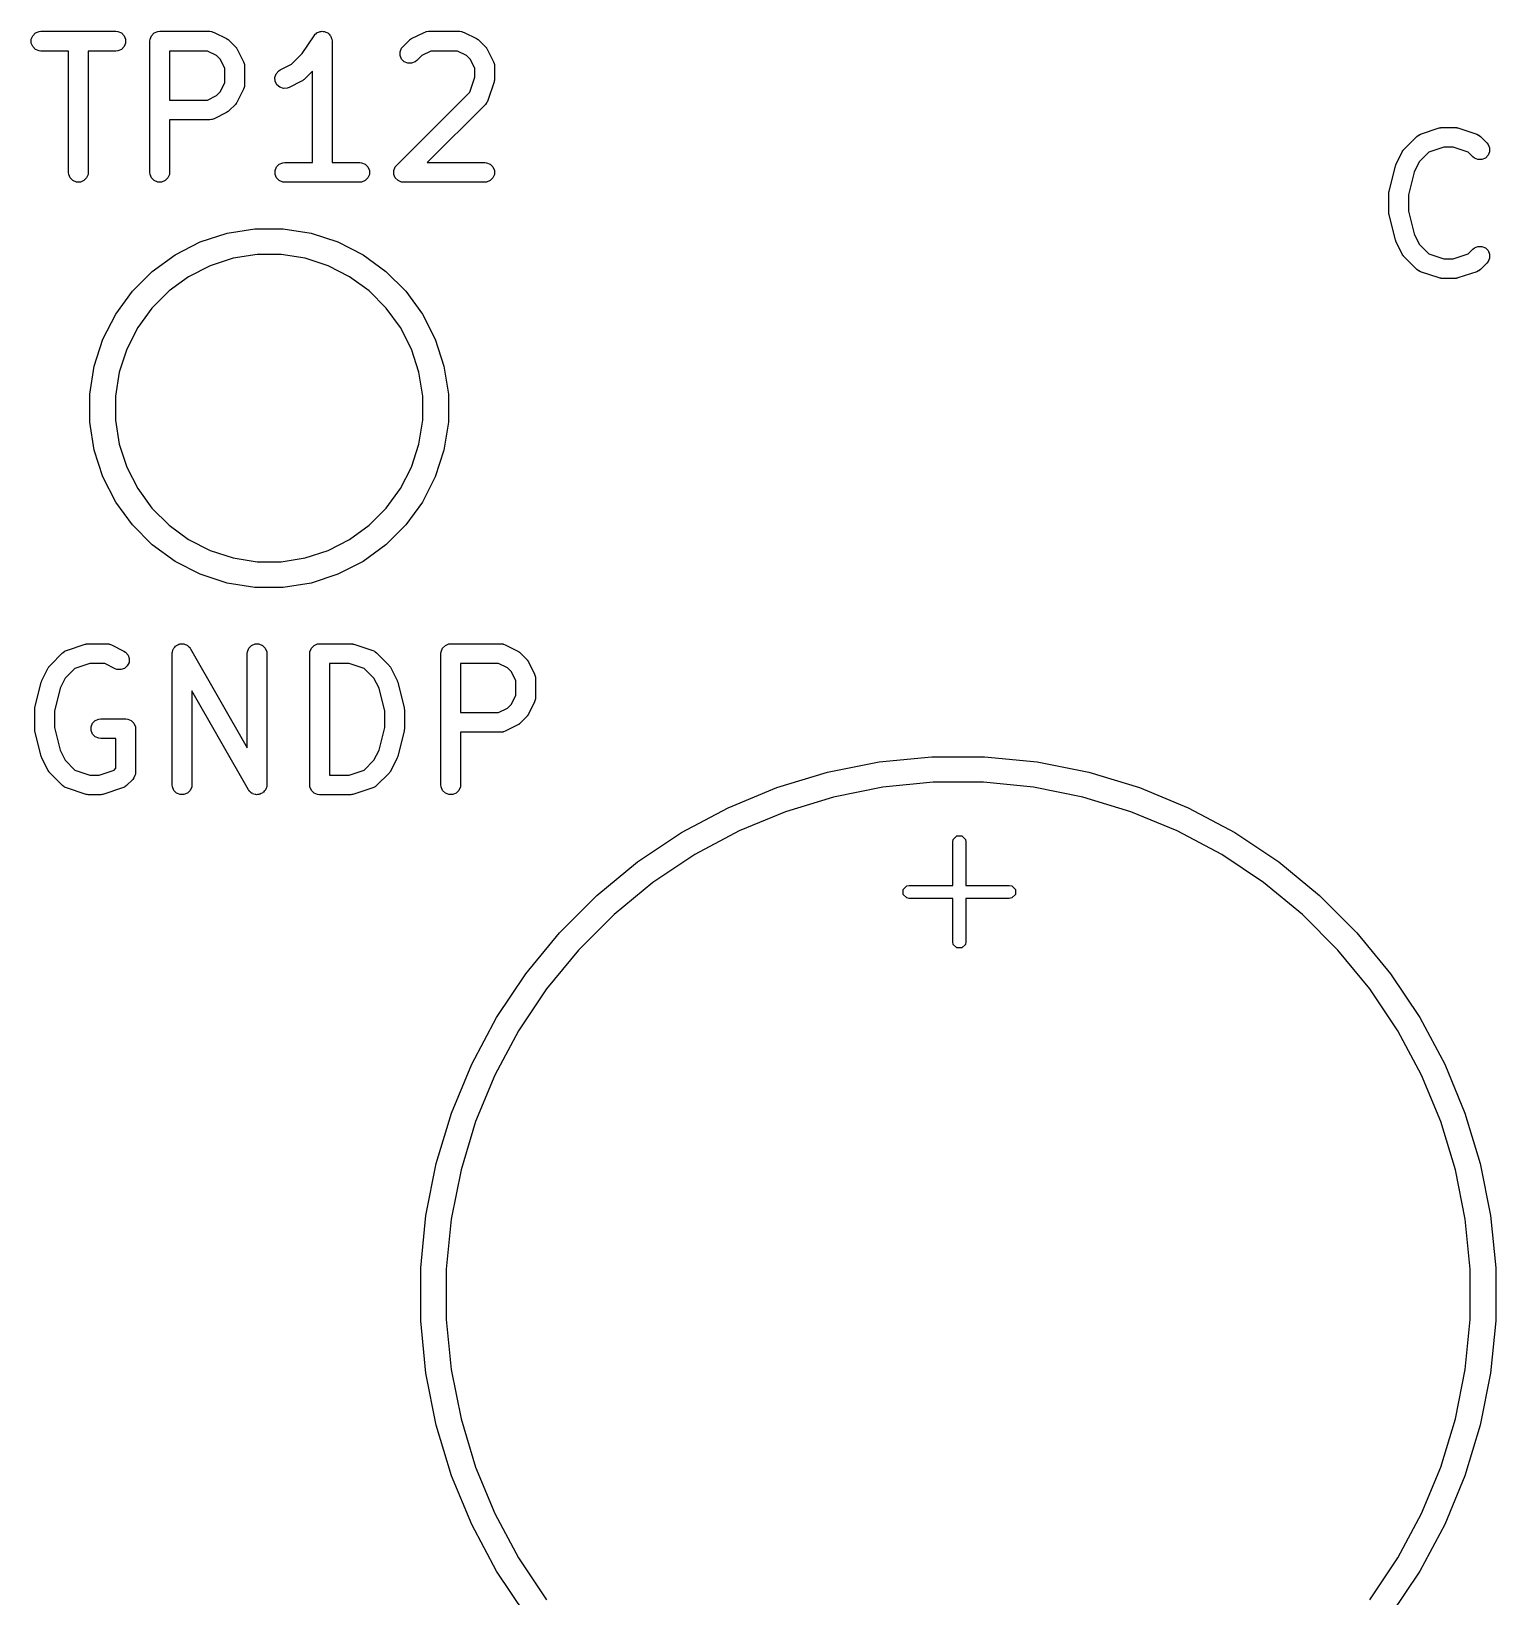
# Model space of a CAD drawing. Header units: inches. Extents: x 1.31 to 5.24, y -7.02 to -1.13.
# Drawn here: x 2.596 to 3.0352, y -4.1064 to -3.637 of the extents above; entities that cross this region are included whole.
import ezdxf

# ---------------------------------------------------------------- set-up
doc = ezdxf.new("R2010")
doc.units = ezdxf.units.IN
doc.header["$MEASUREMENT"] = 0
doc.layers.add('F.Silkscreen', color=41, linetype='CONTINUOUS', true_color=0xf2eda1)

msp = doc.modelspace()

# ---------------------------------------------------------------- linework, layer by layer
at = {"layer": 'F.Silkscreen', "linetype": 'CONTINUOUS'}
for p, q in [((2.59644, -3.63831), (2.59725, -3.6375)), ((2.59725, -3.6375), (2.59832, -3.63706)), ((2.59832, -3.63706), (2.59889, -3.637)), ((2.59889, -3.637), (2.62139, -3.637)), ((2.62139, -3.637), (2.62197, -3.63706)), ((2.62197, -3.63706), (2.62303, -3.6375)), ((2.62303, -3.6375), (2.62385, -3.63831)), ((2.63206, -3.63831), (2.63287, -3.6375)), ((2.63287, -3.6375), (2.63394, -3.63706)), ((2.63394, -3.63706), (2.63451, -3.637)), ((2.63451, -3.637), (2.64951, -3.637)), ((2.64951, -3.637), (2.65009, -3.63706)), ((2.65009, -3.63706), (2.65019, -3.6371)), ((2.65019, -3.6371), (2.65029, -3.63711)), ((2.65029, -3.63711), (2.65083, -3.63731)), ((2.65083, -3.63731), (2.65458, -3.63919)), ((2.68081, -3.63831), (2.68117, -3.63787)), ((2.68117, -3.63787), (2.68141, -3.63771)), ((2.68141, -3.63771), (2.68162, -3.6375)), ((2.68162, -3.6375), (2.68189, -3.63739)), ((2.68189, -3.63739), (2.68213, -3.63723)), ((2.68213, -3.63723), (2.68241, -3.63717)), ((2.68241, -3.63717), (2.68268, -3.63706)), ((2.68268, -3.63706), (2.68297, -3.63706)), ((2.68297, -3.63706), (2.68326, -3.637)), ((2.68326, -3.637), (2.68354, -3.63706)), ((2.68354, -3.63706), (2.68383, -3.63706)), ((2.68383, -3.63706), (2.6841, -3.63717)), ((2.6841, -3.63717), (2.68439, -3.63722)), ((2.68439, -3.63722), (2.68463, -3.63739)), ((2.68463, -3.63739), (2.6849, -3.6375)), ((2.6849, -3.6375), (2.6851, -3.6377)), ((2.6851, -3.6377), (2.68534, -3.63786)), ((2.68534, -3.63786), (2.68551, -3.63811)), ((2.71006, -3.63919), (2.71381, -3.63731)), ((2.71381, -3.63731), (2.71435, -3.63711)), ((2.71435, -3.63711), (2.71446, -3.6371)), ((2.71446, -3.6371), (2.71455, -3.63706)), ((2.71455, -3.63706), (2.71513, -3.637)), ((2.71513, -3.637), (2.7245, -3.637)), ((2.7245, -3.637), (2.72508, -3.63706)), ((2.72508, -3.63706), (2.72518, -3.6371)), ((2.72518, -3.6371), (2.72528, -3.63711)), ((2.72528, -3.63711), (2.72582, -3.63731)), ((2.72582, -3.63731), (2.72957, -3.63919)), ((2.596, -3.63938), (2.59644, -3.63831)), ((2.596, -3.64053), (2.596, -3.63938)), ((2.59644, -3.64159), (2.596, -3.64053)), ((2.59725, -3.64241), (2.59644, -3.64159)), ((2.59832, -3.64285), (2.59725, -3.64241)), ((2.62303, -3.64241), (2.62197, -3.64285)), ((2.62385, -3.64159), (2.62303, -3.64241)), ((2.62385, -3.63831), (2.62429, -3.63938)), ((2.62429, -3.64053), (2.62385, -3.64159)), ((2.62429, -3.63938), (2.62429, -3.64053)), ((2.63156, -3.63995), (2.63162, -3.63938)), ((2.63156, -3.67932), (2.63156, -3.63995)), ((2.63162, -3.63938), (2.63206, -3.63831)), ((2.65458, -3.63919), (2.65483, -3.63934)), ((2.65483, -3.63934), (2.6549, -3.63937)), ((2.6549, -3.63937), (2.65498, -3.63944)), ((2.65498, -3.63944), (2.65507, -3.6395)), ((2.65507, -3.6395), (2.65512, -3.63955)), ((2.65512, -3.63955), (2.65535, -3.63974)), ((2.65535, -3.63974), (2.65722, -3.64162)), ((2.65722, -3.64162), (2.65741, -3.64184)), ((2.65741, -3.64184), (2.65747, -3.64189)), ((2.65747, -3.64189), (2.65753, -3.64198)), ((2.65753, -3.64198), (2.65759, -3.64206)), ((2.65759, -3.64206), (2.65762, -3.64213)), ((2.65762, -3.64213), (2.65778, -3.64238)), ((2.65778, -3.64238), (2.65965, -3.64613)), ((2.67721, -3.6437), (2.6808, -3.63832)), ((2.6808, -3.63832), (2.6808, -3.63831)), ((2.6808, -3.63831), (2.6808, -3.63831)), ((2.6808, -3.63831), (2.68081, -3.63831)), ((2.68551, -3.63811), (2.68571, -3.63831)), ((2.68571, -3.63831), (2.68582, -3.63858)), ((2.68582, -3.63858), (2.68599, -3.63882)), ((2.68599, -3.63882), (2.68604, -3.63911)), ((2.68604, -3.63911), (2.68615, -3.63938)), ((2.68615, -3.63938), (2.68621, -3.63995)), ((2.68621, -3.63995), (2.68621, -3.63995)), ((2.68621, -3.63995), (2.68621, -3.63995)), ((2.68621, -3.63995), (2.68621, -3.63995)), ((2.68621, -3.63995), (2.68621, -3.67637)), ((2.70661, -3.64313), (2.70705, -3.64206)), ((2.70705, -3.64206), (2.70742, -3.64162)), ((2.70742, -3.64162), (2.70929, -3.63974)), ((2.70929, -3.63974), (2.70952, -3.63955)), ((2.70952, -3.63955), (2.70957, -3.6395)), ((2.70957, -3.6395), (2.70966, -3.63944)), ((2.70966, -3.63944), (2.70974, -3.63937)), ((2.70974, -3.63937), (2.70981, -3.63934)), ((2.70981, -3.63934), (2.71006, -3.63919)), ((2.72957, -3.63919), (2.72982, -3.63934)), ((2.72982, -3.63934), (2.72989, -3.63937)), ((2.72989, -3.63937), (2.72997, -3.63944)), ((2.72997, -3.63944), (2.73006, -3.6395)), ((2.73006, -3.6395), (2.73011, -3.63955)), ((2.73011, -3.63955), (2.73034, -3.63974)), ((2.73034, -3.63974), (2.73222, -3.64162)), ((2.73222, -3.64162), (2.7324, -3.64184)), ((2.7324, -3.64184), (2.73246, -3.64189)), ((2.73246, -3.64189), (2.73252, -3.64198)), ((2.73252, -3.64198), (2.73258, -3.64206)), ((2.73258, -3.64206), (2.73261, -3.64213)), ((2.73261, -3.64213), (2.73277, -3.64238)), ((2.73277, -3.64238), (2.73464, -3.64613)), ((2.59889, -3.64291), (2.59832, -3.64285)), ((2.60719, -3.64291), (2.59889, -3.64291)), ((2.60719, -3.67932), (2.60719, -3.64291)), ((2.62139, -3.64291), (2.6131, -3.64291)), ((2.6131, -3.64291), (2.6131, -3.67932)), ((2.62197, -3.64285), (2.62139, -3.64291)), ((2.64882, -3.64291), (2.63747, -3.64291)), ((2.63747, -3.64291), (2.63747, -3.65762)), ((2.65151, -3.64425), (2.64882, -3.64291)), ((2.65271, -3.64545), (2.65151, -3.64425)), ((2.65406, -3.64815), (2.65271, -3.64545)), ((2.65965, -3.64613), (2.65986, -3.64667)), ((2.65986, -3.64667), (2.65987, -3.64678)), ((2.65987, -3.64678), (2.65991, -3.64688)), ((2.65991, -3.64688), (2.65996, -3.64745)), ((2.67069, -3.64856), (2.67401, -3.6469)), ((2.67401, -3.6469), (2.67721, -3.6437)), ((2.70661, -3.64428), (2.70661, -3.64313)), ((2.70705, -3.64534), (2.70661, -3.64428)), ((2.70786, -3.64616), (2.70705, -3.64534)), ((2.70893, -3.6466), (2.70786, -3.64616)), ((2.71008, -3.6466), (2.70893, -3.6466)), ((2.71115, -3.64616), (2.71008, -3.6466)), ((2.71159, -3.64579), (2.71115, -3.64616)), ((2.71313, -3.64425), (2.71159, -3.64579)), ((2.71583, -3.64291), (2.71313, -3.64425)), ((2.72381, -3.64291), (2.71583, -3.64291)), ((2.7265, -3.64425), (2.72381, -3.64291)), ((2.7277, -3.64545), (2.7265, -3.64425)), ((2.72905, -3.64815), (2.7277, -3.64545)), ((2.73464, -3.64613), (2.73485, -3.64667)), ((2.73485, -3.64667), (2.73486, -3.64678)), ((2.73486, -3.64678), (2.7349, -3.64688)), ((2.7349, -3.64688), (2.73495, -3.64745)), ((2.65406, -3.65238), (2.65406, -3.64815)), ((2.65996, -3.64745), (2.65996, -3.65308)), ((2.66908, -3.65083), (2.66944, -3.64974)), ((2.66916, -3.65198), (2.66908, -3.65083)), ((2.66968, -3.65301), (2.66916, -3.65198)), ((2.66944, -3.64974), (2.6702, -3.64887)), ((2.6702, -3.64887), (2.67069, -3.64856)), ((2.67708, -3.65197), (2.67333, -3.65384)), ((2.67733, -3.65181), (2.67708, -3.65197)), ((2.6774, -3.65178), (2.67733, -3.65181)), ((2.67748, -3.65172), (2.6774, -3.65178)), ((2.67757, -3.65166), (2.67748, -3.65172)), ((2.67762, -3.6516), (2.67757, -3.65166)), ((2.67785, -3.65142), (2.67762, -3.6516)), ((2.68031, -3.64896), (2.67785, -3.65142)), ((2.68031, -3.67637), (2.68031, -3.64896)), ((2.72755, -3.65523), (2.72905, -3.65072)), ((2.72905, -3.65072), (2.72905, -3.64815)), ((2.73487, -3.65185), (2.7348, -3.65214)), ((2.7349, -3.65178), (2.73487, -3.65185)), ((2.73491, -3.65167), (2.7349, -3.65178)), ((2.73493, -3.65157), (2.73491, -3.65167)), ((2.73495, -3.6512), (2.73493, -3.65149)), ((2.73493, -3.65149), (2.73493, -3.65157)), ((2.73495, -3.64745), (2.73495, -3.6512)), ((2.64882, -3.65762), (2.65151, -3.65627)), ((2.65151, -3.65627), (2.65271, -3.65508)), ((2.65271, -3.65508), (2.65406, -3.65238)), ((2.65965, -3.6544), (2.65778, -3.65815)), ((2.65986, -3.65386), (2.65965, -3.6544)), ((2.65987, -3.65375), (2.65986, -3.65386)), ((2.65991, -3.65365), (2.65987, -3.65375)), ((2.65996, -3.65308), (2.65991, -3.65365)), ((2.67055, -3.65377), (2.66968, -3.65301)), ((2.67164, -3.65413), (2.67055, -3.65377)), ((2.67279, -3.65405), (2.67164, -3.65413)), ((2.67333, -3.65384), (2.67279, -3.65405)), ((2.70554, -3.67724), (2.72755, -3.65523)), ((2.7348, -3.65214), (2.73293, -3.65776)), ((2.63747, -3.65762), (2.64882, -3.65762)), ((2.65458, -3.66134), (2.65083, -3.66322)), ((2.65483, -3.66119), (2.65458, -3.66134)), ((2.6549, -3.66116), (2.65483, -3.66119)), ((2.65498, -3.66109), (2.6549, -3.66116)), ((2.65507, -3.66103), (2.65498, -3.66109)), ((2.65512, -3.66097), (2.65507, -3.66103)), ((2.65535, -3.66079), (2.65512, -3.66097)), ((2.65722, -3.65891), (2.65535, -3.66079)), ((2.65741, -3.65869), (2.65722, -3.65891)), ((2.65747, -3.65864), (2.65741, -3.65869)), ((2.65753, -3.65855), (2.65747, -3.65864)), ((2.65759, -3.65847), (2.65753, -3.65855)), ((2.65762, -3.65839), (2.65759, -3.65847)), ((2.65778, -3.65815), (2.65762, -3.65839)), ((2.73222, -3.65891), (2.71476, -3.67637)), ((2.73258, -3.65847), (2.73222, -3.65891)), ((2.73262, -3.65837), (2.73258, -3.65847)), ((2.73269, -3.65829), (2.73262, -3.65837)), ((2.73293, -3.65776), (2.73269, -3.65829)), ((2.64951, -3.66353), (2.63747, -3.66353)), ((2.63747, -3.66353), (2.63747, -3.67932)), ((2.65009, -3.66347), (2.64951, -3.66353)), ((2.65019, -3.66343), (2.65009, -3.66347)), ((2.65029, -3.66342), (2.65019, -3.66343)), ((2.65083, -3.66322), (2.65029, -3.66342)), ((3.01269, -3.66787), (3.01832, -3.66599)), ((3.01832, -3.66599), (3.0186, -3.66593)), ((3.0186, -3.66593), (3.01867, -3.6659)), ((3.01867, -3.6659), (3.01878, -3.66589)), ((3.01878, -3.66589), (3.01888, -3.66586)), ((3.01888, -3.66586), (3.01896, -3.66587)), ((3.01896, -3.66587), (3.01925, -3.66584)), ((3.01925, -3.66584), (3.023, -3.66584)), ((3.023, -3.66584), (3.02329, -3.66587)), ((3.02329, -3.66587), (3.02337, -3.66586)), ((3.02337, -3.66586), (3.02347, -3.66589)), ((3.02347, -3.66589), (3.02357, -3.6659)), ((3.02357, -3.6659), (3.02365, -3.66593)), ((3.02365, -3.66593), (3.02393, -3.66599)), ((3.02393, -3.66599), (3.02956, -3.66787)), ((3.00779, -3.67233), (3.01154, -3.66858)), ((3.01154, -3.66858), (3.01198, -3.66821)), ((3.01198, -3.66821), (3.01208, -3.66817)), ((3.01208, -3.66817), (3.01216, -3.6681)), ((3.01216, -3.6681), (3.01269, -3.66787)), ((3.02956, -3.66787), (3.03009, -3.6681)), ((3.03009, -3.6681), (3.03017, -3.66817)), ((3.03017, -3.66817), (3.03026, -3.66821)), ((3.03026, -3.66821), (3.03071, -3.66858)), ((3.03071, -3.66858), (3.03259, -3.67045)), ((3.03259, -3.67045), (3.03295, -3.6709)), ((3.00536, -3.67685), (3.00723, -3.6731)), ((3.00723, -3.6731), (3.00739, -3.67285)), ((3.00739, -3.67285), (3.00742, -3.67278)), ((3.00742, -3.67278), (3.00749, -3.67269)), ((3.00749, -3.67269), (3.00754, -3.67261)), ((3.00754, -3.67261), (3.0076, -3.67255)), ((3.0076, -3.67255), (3.00779, -3.67233)), ((3.01522, -3.67325), (3.0123, -3.67617)), ((3.01973, -3.67174), (3.01522, -3.67325)), ((3.02252, -3.67174), (3.01973, -3.67174)), ((3.02703, -3.67325), (3.02252, -3.67174)), ((3.02841, -3.67463), (3.02703, -3.67325)), ((3.02886, -3.675), (3.02841, -3.67463)), ((3.02992, -3.67544), (3.02886, -3.675)), ((3.03107, -3.67544), (3.02992, -3.67544)), ((3.03214, -3.675), (3.03107, -3.67544)), ((3.03295, -3.67418), (3.03214, -3.675)), ((3.03295, -3.6709), (3.03339, -3.67197)), ((3.03339, -3.67312), (3.03295, -3.67418)), ((3.03339, -3.67197), (3.03339, -3.67312)), ((2.60725, -3.6799), (2.60719, -3.67932)), ((2.60769, -3.68096), (2.60725, -3.6799)), ((2.61304, -3.6799), (2.6126, -3.68096)), ((2.6131, -3.67932), (2.61304, -3.6799)), ((2.63162, -3.6799), (2.63156, -3.67932)), ((2.63206, -3.68096), (2.63162, -3.6799)), ((2.63741, -3.6799), (2.63697, -3.68096)), ((2.63747, -3.67932), (2.63741, -3.6799)), ((2.66911, -3.67875), (2.66955, -3.67768)), ((2.66911, -3.6799), (2.66911, -3.67875)), ((2.66955, -3.68096), (2.66911, -3.6799)), ((2.66955, -3.67768), (2.67037, -3.67687)), ((2.67037, -3.67687), (2.67143, -3.67643)), ((2.67143, -3.67643), (2.67201, -3.67637)), ((2.67201, -3.67637), (2.68031, -3.67637)), ((2.68621, -3.67637), (2.69451, -3.67637)), ((2.69451, -3.67637), (2.69508, -3.67643)), ((2.69508, -3.67643), (2.69615, -3.67687)), ((2.69615, -3.67687), (2.69696, -3.67768)), ((2.69696, -3.67768), (2.6974, -3.67875)), ((2.6974, -3.6799), (2.69696, -3.68096)), ((2.6974, -3.67875), (2.6974, -3.6799)), ((2.70473, -3.67875), (2.70518, -3.67768)), ((2.70473, -3.6799), (2.70473, -3.67875)), ((2.70518, -3.68096), (2.70473, -3.6799)), ((2.70518, -3.67768), (2.70554, -3.67724)), ((2.71476, -3.67637), (2.732, -3.67637)), ((2.732, -3.67637), (2.73258, -3.67643)), ((2.73258, -3.67643), (2.73364, -3.67687)), ((2.73364, -3.67687), (2.73446, -3.67768)), ((2.73446, -3.67768), (2.7349, -3.67875)), ((2.7349, -3.6799), (2.73446, -3.68096)), ((2.7349, -3.67875), (2.7349, -3.6799)), ((3.00326, -3.68495), (3.00514, -3.67745)), ((3.00514, -3.67745), (3.00515, -3.67741)), ((3.00515, -3.67739), (3.00524, -3.67715)), ((3.00515, -3.67741), (3.00515, -3.67739)), ((3.00524, -3.67715), (3.00533, -3.6769)), ((3.00533, -3.6769), (3.00534, -3.67689)), ((3.00534, -3.67689), (3.00536, -3.67685)), ((3.01079, -3.6792), (3.00908, -3.68603)), ((3.0123, -3.67617), (3.01079, -3.6792)), ((2.6085, -3.68178), (2.60769, -3.68096)), ((2.60957, -3.68222), (2.6085, -3.68178)), ((2.61072, -3.68222), (2.60957, -3.68222)), ((2.61178, -3.68178), (2.61072, -3.68222)), ((2.6126, -3.68096), (2.61178, -3.68178)), ((2.63287, -3.68178), (2.63206, -3.68096)), ((2.63394, -3.68222), (2.63287, -3.68178)), ((2.63509, -3.68222), (2.63394, -3.68222)), ((2.63615, -3.68178), (2.63509, -3.68222)), ((2.63697, -3.68096), (2.63615, -3.68178)), ((2.67037, -3.68178), (2.66955, -3.68096)), ((2.67143, -3.68222), (2.67037, -3.68178)), ((2.67201, -3.68228), (2.67143, -3.68222)), ((2.69451, -3.68228), (2.67201, -3.68228)), ((2.69508, -3.68222), (2.69451, -3.68228)), ((2.69615, -3.68178), (2.69508, -3.68222)), ((2.69696, -3.68096), (2.69615, -3.68178)), ((2.70599, -3.68178), (2.70518, -3.68096)), ((2.70705, -3.68222), (2.70599, -3.68178)), ((2.70763, -3.68228), (2.70705, -3.68222)), ((2.732, -3.68228), (2.70763, -3.68228)), ((2.73258, -3.68222), (2.732, -3.68228)), ((2.73364, -3.68178), (2.73258, -3.68222)), ((2.73446, -3.68096), (2.73364, -3.68178)), ((3.00317, -3.68566), (3.00318, -3.68556)), ((3.00317, -3.69129), (3.00317, -3.68566)), ((3.00318, -3.68552), (3.00321, -3.68531)), ((3.00318, -3.68556), (3.00318, -3.68552)), ((3.00321, -3.68531), (3.00323, -3.68509)), ((3.00323, -3.68509), (3.00325, -3.68505)), ((3.00325, -3.68505), (3.00326, -3.68495)), ((3.00908, -3.68603), (3.00908, -3.69093)), ((3.00318, -3.69139), (3.00317, -3.69129)), ((3.00318, -3.69143), (3.00318, -3.69139)), ((3.00321, -3.69165), (3.00318, -3.69143)), ((3.00323, -3.69187), (3.00321, -3.69165)), ((3.00325, -3.69191), (3.00323, -3.69187)), ((3.00326, -3.69201), (3.00325, -3.69191)), ((3.00514, -3.6995), (3.00326, -3.69201)), ((3.00908, -3.69093), (3.01079, -3.69776)), ((2.64668, -3.70017), (2.65473, -3.69755)), ((2.65473, -3.69755), (2.66309, -3.69623)), ((2.66309, -3.69623), (2.67155, -3.69623)), ((2.67155, -3.69623), (2.67991, -3.69755)), ((2.67991, -3.69755), (2.68796, -3.70017)), ((3.01079, -3.69776), (3.0123, -3.70079)), ((2.63914, -3.70401), (2.64668, -3.70017)), ((2.68796, -3.70017), (2.6955, -3.70401)), ((3.00515, -3.69955), (3.00514, -3.6995)), ((3.00515, -3.69957), (3.00515, -3.69955)), ((3.00524, -3.69981), (3.00515, -3.69957)), ((3.00533, -3.70005), (3.00524, -3.69981)), ((3.00534, -3.70007), (3.00533, -3.70005)), ((3.00536, -3.70011), (3.00534, -3.70007)), ((3.00723, -3.70386), (3.00536, -3.70011)), ((3.0123, -3.70079), (3.01522, -3.70371)), ((3.02703, -3.70371), (3.02841, -3.70232)), ((3.02841, -3.70232), (3.02886, -3.70196)), ((3.02886, -3.70196), (3.02992, -3.70152)), ((3.02992, -3.70152), (3.03107, -3.70152)), ((3.03107, -3.70152), (3.03214, -3.70196)), ((3.03214, -3.70196), (3.03295, -3.70277)), ((3.03295, -3.70277), (3.03339, -3.70384)), ((2.63229, -3.70899), (2.63914, -3.70401)), ((2.64964, -3.70731), (2.64318, -3.7106)), ((2.65654, -3.70507), (2.64964, -3.70731)), ((2.6637, -3.70394), (2.65654, -3.70507)), ((2.67095, -3.70394), (2.6637, -3.70394)), ((2.67811, -3.70507), (2.67095, -3.70394)), ((2.685, -3.70731), (2.67811, -3.70507)), ((2.69147, -3.7106), (2.685, -3.70731)), ((2.6955, -3.70401), (2.70235, -3.70899)), ((3.00739, -3.70411), (3.00723, -3.70386)), ((3.00742, -3.70418), (3.00739, -3.70411)), ((3.00749, -3.70426), (3.00742, -3.70418)), ((3.00754, -3.70435), (3.00749, -3.70426)), ((3.0076, -3.7044), (3.00754, -3.70435)), ((3.00779, -3.70463), (3.0076, -3.7044)), ((3.01154, -3.70838), (3.00779, -3.70463)), ((3.01522, -3.70371), (3.01973, -3.70521)), ((3.01973, -3.70521), (3.02252, -3.70521)), ((3.02252, -3.70521), (3.02703, -3.70371)), ((3.03259, -3.7065), (3.03071, -3.70838)), ((3.03295, -3.70605), (3.03259, -3.7065)), ((3.03339, -3.70499), (3.03295, -3.70605)), ((3.03339, -3.70384), (3.03339, -3.70499)), ((2.62631, -3.71497), (2.63229, -3.70899)), ((2.64318, -3.7106), (2.63731, -3.71487)), ((2.69733, -3.71487), (2.69147, -3.7106)), ((2.70235, -3.70899), (2.70834, -3.71497)), ((3.01198, -3.70874), (3.01154, -3.70838)), ((3.01208, -3.70878), (3.01198, -3.70874)), ((3.01216, -3.70885), (3.01208, -3.70878)), ((3.01269, -3.70909), (3.01216, -3.70885)), ((3.01832, -3.71096), (3.01269, -3.70909)), ((3.0186, -3.71103), (3.01832, -3.71096)), ((3.01867, -3.71106), (3.0186, -3.71103)), ((3.01878, -3.71107), (3.01867, -3.71106)), ((3.01888, -3.71109), (3.01878, -3.71107)), ((3.01896, -3.71109), (3.01888, -3.71109)), ((3.01925, -3.71111), (3.01896, -3.71109)), ((3.023, -3.71111), (3.01925, -3.71111)), ((3.02329, -3.71109), (3.023, -3.71111)), ((3.02337, -3.71109), (3.02329, -3.71109)), ((3.02347, -3.71107), (3.02337, -3.71109)), ((3.02357, -3.71106), (3.02347, -3.71107)), ((3.02365, -3.71103), (3.02357, -3.71106)), ((3.02393, -3.71096), (3.02365, -3.71103)), ((3.02956, -3.70909), (3.02393, -3.71096)), ((3.03009, -3.70885), (3.02956, -3.70909)), ((3.03017, -3.70878), (3.03009, -3.70885)), ((3.03026, -3.70874), (3.03017, -3.70878)), ((3.03071, -3.70838), (3.03026, -3.70874)), ((2.62133, -3.72182), (2.62631, -3.71497)), ((2.63731, -3.71487), (2.63219, -3.71999)), ((2.70246, -3.71999), (2.69733, -3.71487)), ((2.70834, -3.71497), (2.71331, -3.72182)), ((2.61749, -3.72936), (2.62133, -3.72182)), ((2.63219, -3.71999), (2.62793, -3.72586)), ((2.70672, -3.72586), (2.70246, -3.71999)), ((2.71331, -3.72182), (2.71715, -3.72936)), ((2.62793, -3.72586), (2.62463, -3.73232)), ((2.71001, -3.73232), (2.70672, -3.72586)), ((2.61488, -3.73741), (2.61749, -3.72936)), ((2.71715, -3.72936), (2.71977, -3.73741)), ((2.62463, -3.73232), (2.62239, -3.73921)), ((2.71225, -3.73921), (2.71001, -3.73232)), ((2.61355, -3.74577), (2.61488, -3.73741)), ((2.62239, -3.73921), (2.62126, -3.74637)), ((2.71339, -3.74637), (2.71225, -3.73921)), ((2.71977, -3.73741), (2.72109, -3.74577)), ((2.61355, -3.74637), (2.61355, -3.74577)), ((2.72109, -3.74577), (2.72109, -3.75423)), ((2.61355, -3.75423), (2.61355, -3.74637)), ((2.62126, -3.74637), (2.62126, -3.75363)), ((2.71339, -3.75363), (2.71339, -3.74637)), ((2.61488, -3.76259), (2.61355, -3.75423)), ((2.62126, -3.75363), (2.62239, -3.76079)), ((2.71225, -3.76079), (2.71339, -3.75363)), ((2.72109, -3.75423), (2.71977, -3.76259)), ((2.61749, -3.77064), (2.61488, -3.76259)), ((2.62239, -3.76079), (2.62463, -3.76768)), ((2.71001, -3.76768), (2.71225, -3.76079)), ((2.71977, -3.76259), (2.71715, -3.77064)), ((2.62463, -3.76768), (2.62793, -3.77414)), ((2.70672, -3.77414), (2.71001, -3.76768)), ((2.62133, -3.77818), (2.61749, -3.77064)), ((2.71715, -3.77064), (2.71331, -3.77818)), ((2.62631, -3.78503), (2.62133, -3.77818)), ((2.62793, -3.77414), (2.63219, -3.78001)), ((2.70246, -3.78001), (2.70672, -3.77414)), ((2.71331, -3.77818), (2.70834, -3.78503)), ((2.63219, -3.78001), (2.63731, -3.78513)), ((2.69733, -3.78513), (2.70246, -3.78001)), ((2.63229, -3.79101), (2.62631, -3.78503)), ((2.63731, -3.78513), (2.64318, -3.7894)), ((2.69147, -3.7894), (2.69733, -3.78513)), ((2.70834, -3.78503), (2.70235, -3.79101)), ((2.63914, -3.79599), (2.63229, -3.79101)), ((2.64318, -3.7894), (2.64964, -3.79269)), ((2.64964, -3.79269), (2.65654, -3.79493)), ((2.67811, -3.79493), (2.685, -3.79269)), ((2.685, -3.79269), (2.69147, -3.7894)), ((2.70235, -3.79101), (2.6955, -3.79599)), ((2.64668, -3.79983), (2.63914, -3.79599)), ((2.65654, -3.79493), (2.6637, -3.79606)), ((2.6637, -3.79606), (2.67095, -3.79606)), ((2.67095, -3.79606), (2.67811, -3.79493)), ((2.6955, -3.79599), (2.68796, -3.79983)), ((2.65473, -3.80245), (2.64668, -3.79983)), ((2.68796, -3.79983), (2.67991, -3.80245)), ((2.66309, -3.80377), (2.65473, -3.80245)), ((2.67155, -3.80377), (2.66309, -3.80377)), ((2.67991, -3.80245), (2.67155, -3.80377)), ((2.60653, -3.82269), (2.61216, -3.82081)), ((2.61216, -3.82081), (2.61244, -3.82075)), ((2.61244, -3.82075), (2.61251, -3.82072)), ((2.61251, -3.82072), (2.61262, -3.82071)), ((2.61262, -3.82071), (2.61272, -3.82069)), ((2.61272, -3.82069), (2.6128, -3.82069)), ((2.6128, -3.82069), (2.61309, -3.82066)), ((2.61309, -3.82066), (2.61871, -3.82066)), ((2.61871, -3.82066), (2.61929, -3.82072)), ((2.61929, -3.82072), (2.61939, -3.82076)), ((2.61939, -3.82076), (2.61949, -3.82077)), ((2.61949, -3.82077), (2.62004, -3.82097)), ((2.62004, -3.82097), (2.62378, -3.82285)), ((2.63957, -3.82116), (2.63993, -3.82101)), ((2.63993, -3.82101), (2.64028, -3.82081)), ((2.64028, -3.82081), (2.64046, -3.82079)), ((2.64046, -3.82079), (2.64064, -3.82072)), ((2.64064, -3.82072), (2.64103, -3.82072)), ((2.64103, -3.82072), (2.64142, -3.82067)), ((2.64142, -3.82067), (2.6416, -3.82072)), ((2.6416, -3.82072), (2.64179, -3.82072)), ((2.64179, -3.82072), (2.64215, -3.82087)), ((2.64215, -3.82087), (2.64253, -3.82097)), ((2.64253, -3.82097), (2.64268, -3.82109)), ((2.66207, -3.82116), (2.66313, -3.82072)), ((2.66313, -3.82072), (2.66429, -3.82072)), ((2.66429, -3.82072), (2.66535, -3.82116)), ((2.68082, -3.82116), (2.68188, -3.82072)), ((2.68188, -3.82072), (2.68246, -3.82066)), ((2.68246, -3.82066), (2.69183, -3.82066)), ((2.69183, -3.82066), (2.69212, -3.82069)), ((2.69212, -3.82069), (2.6922, -3.82069)), ((2.6922, -3.82069), (2.6923, -3.82071)), ((2.6923, -3.82071), (2.69241, -3.82072)), ((2.69241, -3.82072), (2.69248, -3.82075)), ((2.69248, -3.82075), (2.69276, -3.82081)), ((2.69276, -3.82081), (2.69839, -3.82269)), ((2.72019, -3.82116), (2.72125, -3.82072)), ((2.72125, -3.82072), (2.72183, -3.82066)), ((2.72183, -3.82066), (2.73682, -3.82066)), ((2.73682, -3.82066), (2.7374, -3.82072)), ((2.7374, -3.82072), (2.7375, -3.82076)), ((2.7375, -3.82076), (2.7376, -3.82077)), ((2.7376, -3.82077), (2.73815, -3.82097)), ((2.73815, -3.82097), (2.74189, -3.82285)), ((2.60163, -3.82715), (2.60538, -3.8234)), ((2.60538, -3.8234), (2.60583, -3.82303)), ((2.60583, -3.82303), (2.60592, -3.82299)), ((2.60592, -3.82299), (2.606, -3.82292)), ((2.606, -3.82292), (2.60653, -3.82269)), ((2.62378, -3.82285), (2.62427, -3.82316)), ((2.62427, -3.82316), (2.62503, -3.82403)), ((2.62503, -3.82403), (2.62539, -3.82512)), ((2.62539, -3.82512), (2.62531, -3.82627)), ((2.63826, -3.82361), (2.63827, -3.82347)), ((2.63826, -3.86299), (2.63826, -3.82361)), ((2.63827, -3.82341), (2.63829, -3.82333)), ((2.63827, -3.82347), (2.63827, -3.82341)), ((2.63829, -3.82333), (2.63832, -3.82304)), ((2.63832, -3.82304), (2.63847, -3.82268)), ((2.63847, -3.82268), (2.63857, -3.8223)), ((2.63857, -3.8223), (2.63868, -3.82215)), ((2.63868, -3.82215), (2.63876, -3.82197)), ((2.63876, -3.82197), (2.63903, -3.8217)), ((2.63903, -3.8217), (2.63927, -3.82139)), ((2.63927, -3.82139), (2.63944, -3.82129)), ((2.63944, -3.82129), (2.63957, -3.82116)), ((2.64268, -3.82109), (2.64285, -3.82116)), ((2.64285, -3.82116), (2.64313, -3.82144)), ((2.64313, -3.82144), (2.64344, -3.82168)), ((2.64344, -3.82168), (2.64361, -3.82192)), ((2.64361, -3.82192), (2.64367, -3.82197)), ((2.64367, -3.82197), (2.64369, -3.82203)), ((2.64369, -3.82203), (2.64378, -3.82215)), ((2.64378, -3.82215), (2.66076, -3.85187)), ((2.66076, -3.82361), (2.66081, -3.82304)), ((2.66076, -3.85187), (2.66076, -3.82361)), ((2.66081, -3.82304), (2.66125, -3.82197)), ((2.66125, -3.82197), (2.66207, -3.82116)), ((2.66535, -3.82116), (2.66616, -3.82197)), ((2.66616, -3.82197), (2.6666, -3.82304)), ((2.6666, -3.82304), (2.66666, -3.82361)), ((2.66666, -3.82361), (2.66666, -3.86299)), ((2.6795, -3.82361), (2.67956, -3.82304)), ((2.6795, -3.86299), (2.6795, -3.82361)), ((2.67956, -3.82304), (2.68, -3.82197)), ((2.68, -3.82197), (2.68082, -3.82116)), ((2.69839, -3.82269), (2.69892, -3.82292)), ((2.69892, -3.82292), (2.699, -3.82299)), ((2.699, -3.82299), (2.6991, -3.82303)), ((2.6991, -3.82303), (2.69954, -3.8234)), ((2.69954, -3.8234), (2.70329, -3.82715)), ((2.71887, -3.82361), (2.71893, -3.82304)), ((2.71887, -3.86299), (2.71887, -3.82361)), ((2.71893, -3.82304), (2.71937, -3.82197)), ((2.71937, -3.82197), (2.72019, -3.82116)), ((2.74189, -3.82285), (2.74214, -3.823)), ((2.74214, -3.823), (2.74221, -3.82303)), ((2.74221, -3.82303), (2.7423, -3.8231)), ((2.7423, -3.8231), (2.74238, -3.82316)), ((2.74238, -3.82316), (2.74244, -3.82322)), ((2.74244, -3.82322), (2.74266, -3.8234)), ((2.74266, -3.8234), (2.74454, -3.82528)), ((2.74454, -3.82528), (2.74472, -3.8255)), ((2.74472, -3.8255), (2.74478, -3.82555)), ((2.74478, -3.82555), (2.74484, -3.82564)), ((2.74484, -3.82564), (2.7449, -3.82572)), ((2.5992, -3.83167), (2.60108, -3.82792)), ((2.60108, -3.82792), (2.60123, -3.82767)), ((2.60123, -3.82767), (2.60126, -3.8276)), ((2.60126, -3.8276), (2.60133, -3.82752)), ((2.60133, -3.82752), (2.60138, -3.82743)), ((2.60138, -3.82743), (2.60144, -3.82738)), ((2.60144, -3.82738), (2.60163, -3.82715)), ((2.60906, -3.82807), (2.60614, -3.83099)), ((2.61357, -3.82657), (2.60906, -3.82807)), ((2.61802, -3.82657), (2.61357, -3.82657)), ((2.62114, -3.82813), (2.61802, -3.82657)), ((2.62168, -3.82834), (2.62114, -3.82813)), ((2.62283, -3.82842), (2.62168, -3.82834)), ((2.62393, -3.82805), (2.62283, -3.82842)), ((2.6248, -3.8273), (2.62393, -3.82805)), ((2.62531, -3.82627), (2.6248, -3.8273)), ((2.69135, -3.82657), (2.68541, -3.82657)), ((2.68541, -3.82657), (2.68541, -3.86003)), ((2.69586, -3.82807), (2.69135, -3.82657)), ((2.69878, -3.83099), (2.69586, -3.82807)), ((2.70329, -3.82715), (2.70348, -3.82738)), ((2.70348, -3.82738), (2.70354, -3.82743)), ((2.70354, -3.82743), (2.70359, -3.82752)), ((2.70359, -3.82752), (2.70366, -3.8276)), ((2.70366, -3.8276), (2.70369, -3.82767)), ((2.70369, -3.82767), (2.70385, -3.82792)), ((2.70385, -3.82792), (2.70572, -3.83167)), ((2.73613, -3.82657), (2.72478, -3.82657)), ((2.72478, -3.82657), (2.72478, -3.84128)), ((2.73883, -3.82792), (2.73613, -3.82657)), ((2.74002, -3.82911), (2.73883, -3.82792)), ((2.74137, -3.83181), (2.74002, -3.82911)), ((2.7449, -3.82572), (2.74493, -3.8258)), ((2.74493, -3.8258), (2.74509, -3.82604)), ((2.74509, -3.82604), (2.74696, -3.82979)), ((2.74696, -3.82979), (2.74717, -3.83033)), ((2.74717, -3.83033), (2.74718, -3.83044)), ((2.5971, -3.83977), (2.59898, -3.83227)), ((2.59898, -3.83227), (2.59899, -3.83223)), ((2.59899, -3.83221), (2.59909, -3.83197)), ((2.59899, -3.83223), (2.59899, -3.83221)), ((2.59909, -3.83197), (2.59917, -3.83173)), ((2.59917, -3.83173), (2.59918, -3.83171)), ((2.59918, -3.83171), (2.5992, -3.83167)), ((2.60463, -3.83402), (2.60292, -3.84085)), ((2.60614, -3.83099), (2.60463, -3.83402)), ((2.66115, -3.86445), (2.64416, -3.83473)), ((2.64416, -3.83473), (2.64416, -3.86299)), ((2.70029, -3.83402), (2.69878, -3.83099)), ((2.702, -3.84085), (2.70029, -3.83402)), ((2.70572, -3.83167), (2.70574, -3.83171)), ((2.70574, -3.83171), (2.70575, -3.83173)), ((2.70575, -3.83173), (2.70584, -3.83197)), ((2.70584, -3.83197), (2.70593, -3.83221)), ((2.70593, -3.83221), (2.70593, -3.83223)), ((2.70593, -3.83223), (2.70594, -3.83227)), ((2.70594, -3.83227), (2.70782, -3.83977)), ((2.74137, -3.83604), (2.74137, -3.83181)), ((2.74718, -3.83044), (2.74722, -3.83054)), ((2.74722, -3.83054), (2.74728, -3.83111)), ((2.74728, -3.83111), (2.74728, -3.83674)), ((2.59709, -3.83987), (2.5971, -3.83977)), ((2.70782, -3.83977), (2.70783, -3.83987)), ((2.73883, -3.83994), (2.74002, -3.83874)), ((2.74002, -3.83874), (2.74137, -3.83604)), ((2.74696, -3.83806), (2.74509, -3.84181)), ((2.74717, -3.83752), (2.74696, -3.83806)), ((2.74718, -3.83741), (2.74717, -3.83752)), ((2.74722, -3.83731), (2.74718, -3.83741)), ((2.74728, -3.83674), (2.74722, -3.83731)), ((2.59701, -3.84049), (2.59702, -3.84039)), ((2.59701, -3.84611), (2.59701, -3.84049)), ((2.59702, -3.84034), (2.59705, -3.84013)), ((2.59702, -3.84039), (2.59702, -3.84034)), ((2.59705, -3.84013), (2.59707, -3.83991)), ((2.59707, -3.83991), (2.59709, -3.83987)), ((2.60292, -3.84085), (2.60292, -3.84575)), ((2.61394, -3.84554), (2.61438, -3.84447)), ((2.61438, -3.84447), (2.6152, -3.84366)), ((2.6152, -3.84366), (2.61626, -3.84322)), ((2.61626, -3.84322), (2.61684, -3.84316)), ((2.61684, -3.84316), (2.62434, -3.84316)), ((2.62434, -3.84316), (2.62491, -3.84322)), ((2.62491, -3.84322), (2.62598, -3.84366)), ((2.62598, -3.84366), (2.62679, -3.84447)), ((2.62679, -3.84447), (2.62723, -3.84554)), ((2.702, -3.84575), (2.702, -3.84085)), ((2.70783, -3.83987), (2.70785, -3.83991)), ((2.70785, -3.83991), (2.70787, -3.84013)), ((2.70787, -3.84013), (2.7079, -3.84034)), ((2.7079, -3.84034), (2.7079, -3.84039)), ((2.7079, -3.84039), (2.70791, -3.84049)), ((2.70791, -3.84049), (2.70791, -3.84611)), ((2.72478, -3.84128), (2.73613, -3.84128)), ((2.73613, -3.84128), (2.73883, -3.83994)), ((2.74266, -3.84445), (2.74244, -3.84464)), ((2.74454, -3.84258), (2.74266, -3.84445)), ((2.74472, -3.84235), (2.74454, -3.84258)), ((2.74478, -3.8423), (2.74472, -3.84235)), ((2.74484, -3.84221), (2.74478, -3.8423)), ((2.7449, -3.84213), (2.74484, -3.84221)), ((2.74493, -3.84206), (2.7449, -3.84213)), ((2.74509, -3.84181), (2.74493, -3.84206)), ((2.59702, -3.84621), (2.59701, -3.84611)), ((2.59702, -3.84626), (2.59702, -3.84621)), ((2.59705, -3.84647), (2.59702, -3.84626)), ((2.59707, -3.84669), (2.59705, -3.84647)), ((2.59709, -3.84673), (2.59707, -3.84669)), ((2.5971, -3.84683), (2.59709, -3.84673)), ((2.59898, -3.85433), (2.5971, -3.84683)), ((2.60292, -3.84575), (2.60463, -3.85258)), ((2.61394, -3.84669), (2.61394, -3.84554)), ((2.61438, -3.84775), (2.61394, -3.84669)), ((2.6152, -3.84857), (2.61438, -3.84775)), ((2.61626, -3.84901), (2.6152, -3.84857)), ((2.61684, -3.84906), (2.61626, -3.84901)), ((2.62139, -3.84906), (2.61684, -3.84906)), ((2.62139, -3.85801), (2.62139, -3.84906)), ((2.62723, -3.84554), (2.62729, -3.84611)), ((2.62729, -3.84611), (2.62729, -3.85924)), ((2.70029, -3.85258), (2.702, -3.84575)), ((2.70782, -3.84683), (2.70594, -3.85433)), ((2.70783, -3.84673), (2.70782, -3.84683)), ((2.70785, -3.84669), (2.70783, -3.84673)), ((2.70787, -3.84647), (2.70785, -3.84669)), ((2.7079, -3.84626), (2.70787, -3.84647)), ((2.70791, -3.84611), (2.7079, -3.84621)), ((2.7079, -3.84621), (2.7079, -3.84626)), ((2.73682, -3.84719), (2.72478, -3.84719)), ((2.72478, -3.84719), (2.72478, -3.86299)), ((2.7374, -3.84713), (2.73682, -3.84719)), ((2.7375, -3.84709), (2.7374, -3.84713)), ((2.7376, -3.84709), (2.7375, -3.84709)), ((2.73815, -3.84688), (2.7376, -3.84709)), ((2.74189, -3.845), (2.73815, -3.84688)), ((2.74214, -3.84485), (2.74189, -3.845)), ((2.74221, -3.84482), (2.74214, -3.84485)), ((2.7423, -3.84475), (2.74221, -3.84482)), ((2.74238, -3.8447), (2.7423, -3.84475)), ((2.74244, -3.84464), (2.74238, -3.8447)), ((2.60463, -3.85258), (2.60614, -3.85561)), ((2.69878, -3.85561), (2.70029, -3.85258)), ((2.59899, -3.85437), (2.59898, -3.85433)), ((2.59899, -3.85439), (2.59899, -3.85437)), ((2.59909, -3.85463), (2.59899, -3.85439)), ((2.59917, -3.85487), (2.59909, -3.85463)), ((2.59918, -3.85489), (2.59917, -3.85487)), ((2.5992, -3.85493), (2.59918, -3.85489)), ((2.60108, -3.85868), (2.5992, -3.85493)), ((2.60614, -3.85561), (2.60906, -3.85853)), ((2.60906, -3.85853), (2.61357, -3.86003)), ((2.61636, -3.86003), (2.62087, -3.85853)), ((2.62087, -3.85853), (2.62139, -3.85801)), ((2.69135, -3.86003), (2.69586, -3.85853)), ((2.69586, -3.85853), (2.69878, -3.85561)), ((2.70572, -3.85493), (2.70385, -3.85868)), ((2.70574, -3.85489), (2.70572, -3.85493)), ((2.70575, -3.85487), (2.70574, -3.85489)), ((2.70584, -3.85463), (2.70575, -3.85487)), ((2.70593, -3.85439), (2.70584, -3.85463)), ((2.70594, -3.85433), (2.70593, -3.85437)), ((2.70593, -3.85437), (2.70593, -3.85439)), ((2.83479, -3.85917), (2.85033, -3.85608)), ((2.85033, -3.85608), (2.8661, -3.85453)), ((2.8661, -3.85453), (2.88194, -3.85453)), ((2.88194, -3.85453), (2.8977, -3.85608)), ((2.8977, -3.85608), (2.91324, -3.85917)), ((2.60123, -3.85893), (2.60108, -3.85868)), ((2.60126, -3.859), (2.60123, -3.85893)), ((2.60133, -3.85908), (2.60126, -3.859)), ((2.60138, -3.85917), (2.60133, -3.85908)), ((2.60144, -3.85922), (2.60138, -3.85917)), ((2.60163, -3.85945), (2.60144, -3.85922)), ((2.60538, -3.8632), (2.60163, -3.85945)), ((2.60583, -3.86357), (2.60538, -3.8632)), ((2.61357, -3.86003), (2.61636, -3.86003)), ((2.62455, -3.8632), (2.6241, -3.86357)), ((2.62643, -3.86132), (2.62455, -3.8632)), ((2.62679, -3.86088), (2.62643, -3.86132)), ((2.62708, -3.86018), (2.62679, -3.86088)), ((2.62723, -3.85981), (2.62708, -3.86018)), ((2.62729, -3.85924), (2.62723, -3.85981)), ((2.63832, -3.86356), (2.63826, -3.86299)), ((2.64416, -3.86299), (2.64411, -3.86356)), ((2.66663, -3.86327), (2.6666, -3.86356)), ((2.66665, -3.86319), (2.66663, -3.86327)), ((2.66666, -3.86299), (2.66665, -3.86313)), ((2.66665, -3.86313), (2.66665, -3.86319)), ((2.67956, -3.86356), (2.6795, -3.86299)), ((2.68541, -3.86003), (2.69135, -3.86003)), ((2.69954, -3.8632), (2.6991, -3.86357)), ((2.70329, -3.85945), (2.69954, -3.8632)), ((2.70348, -3.85922), (2.70329, -3.85945)), ((2.70354, -3.85917), (2.70348, -3.85922)), ((2.70359, -3.85908), (2.70354, -3.85917)), ((2.70366, -3.859), (2.70359, -3.85908)), ((2.70369, -3.85893), (2.70366, -3.859)), ((2.70385, -3.85868), (2.70369, -3.85893)), ((2.71893, -3.86356), (2.71887, -3.86299)), ((2.72478, -3.86299), (2.72472, -3.86356)), ((2.81964, -3.86377), (2.83479, -3.85917)), ((2.86647, -3.8622), (2.85146, -3.86368)), ((2.88156, -3.8622), (2.86647, -3.8622)), ((2.89657, -3.86368), (2.88156, -3.8622)), ((2.91324, -3.85917), (2.9284, -3.86377)), ((2.60592, -3.86361), (2.60583, -3.86357)), ((2.606, -3.86368), (2.60592, -3.86361)), ((2.60653, -3.86391), (2.606, -3.86368)), ((2.61216, -3.86579), (2.60653, -3.86391)), ((2.61244, -3.86585), (2.61216, -3.86579)), ((2.61251, -3.86588), (2.61244, -3.86585)), ((2.61262, -3.86589), (2.61251, -3.86588)), ((2.61272, -3.86591), (2.61262, -3.86589)), ((2.6128, -3.86591), (2.61272, -3.86591)), ((2.61309, -3.86594), (2.6128, -3.86591)), ((2.61684, -3.86594), (2.61309, -3.86594)), ((2.61713, -3.86591), (2.61684, -3.86594)), ((2.61721, -3.86591), (2.61713, -3.86591)), ((2.61731, -3.86589), (2.61721, -3.86591)), ((2.61742, -3.86588), (2.61731, -3.86589)), ((2.61749, -3.86585), (2.61742, -3.86588)), ((2.61777, -3.86579), (2.61749, -3.86585)), ((2.6234, -3.86391), (2.61777, -3.86579)), ((2.62393, -3.86368), (2.6234, -3.86391)), ((2.62401, -3.86361), (2.62393, -3.86368)), ((2.6241, -3.86357), (2.62401, -3.86361)), ((2.63876, -3.86463), (2.63832, -3.86356)), ((2.63957, -3.86544), (2.63876, -3.86463)), ((2.64064, -3.86588), (2.63957, -3.86544)), ((2.64179, -3.86588), (2.64064, -3.86588)), ((2.64285, -3.86544), (2.64179, -3.86588)), ((2.64367, -3.86463), (2.64285, -3.86544)), ((2.64411, -3.86356), (2.64367, -3.86463)), ((2.66123, -3.86457), (2.66115, -3.86445)), ((2.66125, -3.86463), (2.66123, -3.86457)), ((2.66131, -3.86468), (2.66125, -3.86463)), ((2.66148, -3.86492), (2.66131, -3.86468)), ((2.66179, -3.86516), (2.66148, -3.86492)), ((2.66207, -3.86544), (2.66179, -3.86516)), ((2.66224, -3.86551), (2.66207, -3.86544)), ((2.66239, -3.86563), (2.66224, -3.86551)), ((2.66277, -3.86573), (2.66239, -3.86563)), ((2.66313, -3.86588), (2.66277, -3.86573)), ((2.66332, -3.86588), (2.66313, -3.86588)), ((2.6635, -3.86593), (2.66332, -3.86588)), ((2.66389, -3.86588), (2.6635, -3.86593)), ((2.66429, -3.86588), (2.66389, -3.86588)), ((2.66446, -3.86581), (2.66429, -3.86588)), ((2.66465, -3.86579), (2.66446, -3.86581)), ((2.66499, -3.86559), (2.66465, -3.86579)), ((2.66535, -3.86544), (2.66499, -3.86559)), ((2.66548, -3.86531), (2.66535, -3.86544)), ((2.66565, -3.86521), (2.66548, -3.86531)), ((2.66589, -3.8649), (2.66565, -3.86521)), ((2.66616, -3.86463), (2.66589, -3.8649)), ((2.66624, -3.86445), (2.66616, -3.86463)), ((2.66635, -3.8643), (2.66624, -3.86445)), ((2.66645, -3.86392), (2.66635, -3.8643)), ((2.6666, -3.86356), (2.66645, -3.86392)), ((2.68, -3.86463), (2.67956, -3.86356)), ((2.68082, -3.86544), (2.68, -3.86463)), ((2.68188, -3.86588), (2.68082, -3.86544)), ((2.68246, -3.86594), (2.68188, -3.86588)), ((2.69183, -3.86594), (2.68246, -3.86594)), ((2.69212, -3.86591), (2.69183, -3.86594)), ((2.6922, -3.86591), (2.69212, -3.86591)), ((2.6923, -3.86589), (2.6922, -3.86591)), ((2.69241, -3.86588), (2.6923, -3.86589)), ((2.69248, -3.86585), (2.69241, -3.86588)), ((2.69276, -3.86579), (2.69248, -3.86585)), ((2.69839, -3.86391), (2.69276, -3.86579)), ((2.69892, -3.86368), (2.69839, -3.86391)), ((2.699, -3.86361), (2.69892, -3.86368)), ((2.6991, -3.86357), (2.699, -3.86361)), ((2.71937, -3.86463), (2.71893, -3.86356)), ((2.72019, -3.86544), (2.71937, -3.86463)), ((2.72125, -3.86588), (2.72019, -3.86544)), ((2.7224, -3.86588), (2.72125, -3.86588)), ((2.72347, -3.86544), (2.7224, -3.86588)), ((2.72428, -3.86463), (2.72347, -3.86544)), ((2.72472, -3.86356), (2.72428, -3.86463)), ((2.805, -3.86983), (2.81964, -3.86377)), ((2.83666, -3.86663), (2.82223, -3.87101)), ((2.85146, -3.86368), (2.83666, -3.86663)), ((2.91137, -3.86663), (2.89657, -3.86368)), ((2.92581, -3.87101), (2.91137, -3.86663)), ((2.9284, -3.86377), (2.94303, -3.86983)), ((2.79103, -3.8773), (2.805, -3.86983)), ((2.82223, -3.87101), (2.80829, -3.87678)), ((2.93974, -3.87678), (2.92581, -3.87101)), ((2.94303, -3.86983), (2.957, -3.8773)), ((2.77786, -3.8861), (2.79103, -3.8773)), ((2.80829, -3.87678), (2.79498, -3.88389)), ((2.95305, -3.88389), (2.93974, -3.87678)), ((2.957, -3.8773), (2.97017, -3.8861)), ((2.87238, -3.88007), (2.87253, -3.87932)), ((2.87238, -3.8931), (2.87238, -3.88007)), ((2.87253, -3.87932), (2.8736, -3.87826)), ((2.8736, -3.87826), (2.87511, -3.87826)), ((2.87511, -3.87826), (2.87617, -3.87932)), ((2.87617, -3.87932), (2.87632, -3.88007)), ((2.87632, -3.88007), (2.87632, -3.8931)), ((2.76561, -3.89615), (2.77786, -3.8861)), ((2.79498, -3.88389), (2.78244, -3.89227)), ((2.96559, -3.89227), (2.95305, -3.88389)), ((2.97017, -3.8861), (2.98242, -3.89615)), ((2.78244, -3.89227), (2.77078, -3.90184)), ((2.85753, -3.89432), (2.8586, -3.89325)), ((2.85753, -3.89583), (2.85753, -3.89432)), ((2.8586, -3.89689), (2.85753, -3.89583)), ((2.8586, -3.89325), (2.85935, -3.8931)), ((2.85935, -3.8931), (2.87238, -3.8931)), ((2.87632, -3.8931), (2.88935, -3.8931)), ((2.88935, -3.8931), (2.8901, -3.89325)), ((2.8901, -3.89325), (2.89117, -3.89432)), ((2.89117, -3.89583), (2.8901, -3.89689)), ((2.89117, -3.89432), (2.89117, -3.89583)), ((2.97725, -3.90184), (2.96559, -3.89227)), ((2.75441, -3.90735), (2.76561, -3.89615)), ((2.85935, -3.89704), (2.8586, -3.89689)), ((2.87238, -3.89704), (2.85935, -3.89704)), ((2.87238, -3.91007), (2.87238, -3.89704)), ((2.88935, -3.89704), (2.87632, -3.89704)), ((2.87632, -3.89704), (2.87632, -3.91007)), ((2.8901, -3.89689), (2.88935, -3.89704)), ((2.98242, -3.89615), (2.99362, -3.90735)), ((2.77078, -3.90184), (2.76011, -3.91251)), ((2.98792, -3.91251), (2.97725, -3.90184)), ((2.74436, -3.91959), (2.75441, -3.90735)), ((2.87253, -3.91082), (2.87238, -3.91007)), ((2.87632, -3.91007), (2.87617, -3.91082)), ((2.99362, -3.90735), (3.00367, -3.91959)), ((2.76011, -3.91251), (2.75054, -3.92417)), ((2.8736, -3.91189), (2.87253, -3.91082)), ((2.87511, -3.91189), (2.8736, -3.91189)), ((2.87617, -3.91082), (2.87511, -3.91189)), ((2.99749, -3.92417), (2.98792, -3.91251)), ((2.73556, -3.93276), (2.74436, -3.91959)), ((3.00367, -3.91959), (3.01247, -3.93276)), ((2.75054, -3.92417), (2.74216, -3.93672)), ((3.00587, -3.93672), (2.99749, -3.92417)), ((2.7281, -3.94673), (2.73556, -3.93276)), ((3.01247, -3.93276), (3.01994, -3.94673)), ((2.74216, -3.93672), (2.73505, -3.95002)), ((3.01298, -3.95002), (3.00587, -3.93672)), ((2.72203, -3.96137), (2.7281, -3.94673)), ((3.01994, -3.94673), (3.026, -3.96137)), ((2.73505, -3.95002), (2.72927, -3.96396)), ((3.01876, -3.96396), (3.01298, -3.95002)), ((2.71744, -3.97653), (2.72203, -3.96137)), ((3.026, -3.96137), (3.0306, -3.97653)), ((2.72927, -3.96396), (2.72489, -3.9784)), ((3.02314, -3.9784), (3.01876, -3.96396)), ((2.71435, -3.99206), (2.71744, -3.97653)), ((2.72489, -3.9784), (2.72195, -3.99319)), ((3.02608, -3.99319), (3.02314, -3.9784)), ((3.0306, -3.97653), (3.03369, -3.99206)), ((2.71279, -4.00783), (2.71435, -3.99206)), ((2.72195, -3.99319), (2.72047, -4.0082)), ((3.02756, -4.0082), (3.02608, -3.99319)), ((3.03369, -3.99206), (3.03524, -4.00783)), ((2.71279, -4.0082), (2.71279, -4.00783)), ((2.71279, -4.02367), (2.71279, -4.0082)), ((2.72047, -4.0082), (2.72047, -4.02329)), ((3.02756, -4.02329), (3.02756, -4.0082)), ((3.03524, -4.00783), (3.03524, -4.02367)), ((2.71435, -4.03943), (2.71279, -4.02367)), ((2.72047, -4.02329), (2.72195, -4.0383)), ((3.02608, -4.0383), (3.02756, -4.02329)), ((3.03524, -4.02367), (3.03369, -4.03943)), ((2.71744, -4.05497), (2.71435, -4.03943)), ((2.72195, -4.0383), (2.72489, -4.0531)), ((3.02314, -4.0531), (3.02608, -4.0383)), ((3.03369, -4.03943), (3.0306, -4.05497)), ((2.72203, -4.07013), (2.71744, -4.05497)), ((2.72489, -4.0531), (2.72927, -4.06754)), ((3.01876, -4.06754), (3.02314, -4.0531)), ((3.0306, -4.05497), (3.026, -4.07013)), ((2.72927, -4.06754), (2.73505, -4.08148)), ((3.01298, -4.08148), (3.01876, -4.06754)), ((2.7281, -4.08476), (2.72203, -4.07013)), ((3.026, -4.07013), (3.01994, -4.08476)), ((2.73505, -4.08148), (2.74216, -4.09478)), ((3.00587, -4.09478), (3.01298, -4.08148)), ((2.73556, -4.09873), (2.7281, -4.08476)), ((3.01994, -4.08476), (3.01247, -4.09873)), ((2.74216, -4.09478), (2.75054, -4.10732)), ((2.99749, -4.10732), (3.00587, -4.09478)), ((2.74436, -4.1119), (2.73556, -4.09873)), ((3.01247, -4.09873), (3.00367, -4.1119))]:
    msp.add_line(p, q, dxfattribs=at)

doc.saveas('drawing.dxf')
